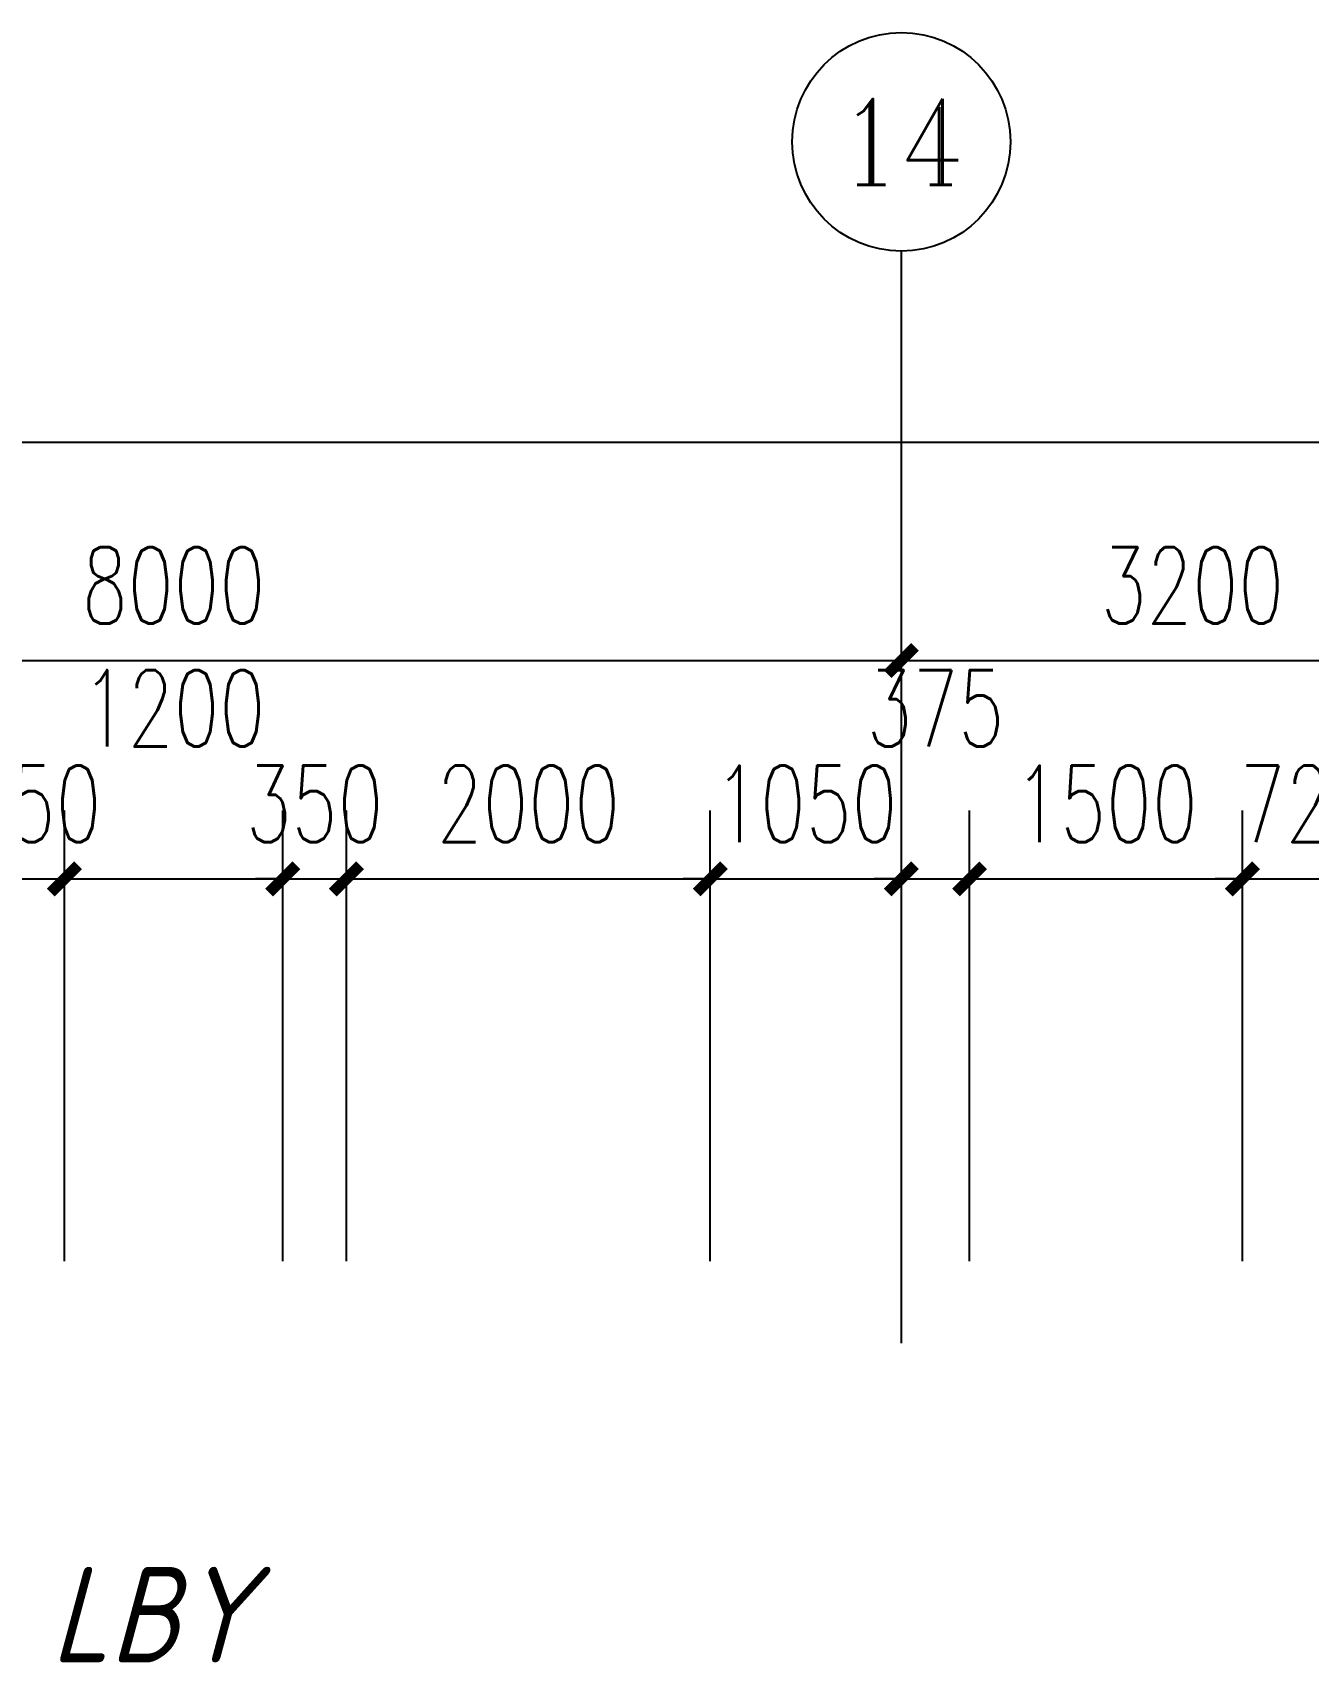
# Model space of a CAD drawing. Extents: x 0 to 2972856, y -1269770 to 0.
# Drawn here: x 2761881 to 2768893, y -1153101 to -1144146 of the extents above; entities that cross this region are included whole.
import ezdxf
from ezdxf.enums import TextEntityAlignment as Align

# ---------------------------------------------------------------- set-up
doc = ezdxf.new("R2010")
doc.units = 0
doc.header["$LTSCALE"] = 1000
doc.header["$PDSIZE"] = 50
doc.layers.add('1-建筑底图', color=8, linetype='Continuous')
doc.layers.add('AXIS_TEXT', color=7, linetype='Continuous')
doc.styles.add('_TCH_AXIS', font='COMPLEX', dxfattribs={"bigfont": 'GBCBIG'})
doc.styles.add('A_DIM_T3', font='SIMPLEX', dxfattribs={"width": 0.7, "bigfont": 'HZ'})
doc.styles.add('COMPLEX', font='COMPLEX')
doc.styles.get("Standard").update_dxf_attribs({"font": 'gbeitc.shx', "bigfont": 'gbcbig.shx'})
doc.dimstyles.new('_TCH_ARCH&&150', dxfattribs={"dimtxt": 420, "dimasz": 150, "dimexe": 375, "dimexo": 450, "dimgap": 202.5, "dimtad": 1, "dimdec": 0, "dimzin": 0, "dimdsep": 46, "dimtxsty": 'A_DIM_T3', "dimblk": 'ARCHTICK', "dimcen": 0.09, "dimclrt": 7, "dimazin": 2, "dimtfac": 1, "dimtdec": 0, "dimtix": 1, "dimtmove": 2, "dimatfit": 3, "dimfxl": 150, "dimtolj": 1, "dimtzin": 0, "dimarcsym": 0})

# ---------------------------------------------------------------- blocks, each defined once
blk = doc.blocks.new('_ArchTick')
at = {"color": 0, "linetype": 'ByBlock', "const_width": 0.4}
blk.add_lwpolyline([(-0.5, -0.5), (0.5, 0.5)], dxfattribs=at)
blk = doc.blocks.new('*D1143')
at = {"layer": '1-建筑底图', "color": 0, "lineweight": -2, "transparency": 16777216}
for p, q in [((2060076.6, -1145125.4), (2060076.6, -1140250.4)), ((2167276.6, -1145125.4), (2167276.6, -1140250.4)), ((2060076.6, -1140625.4), (2167276.6, -1140625.4))]:
    blk.add_line(p, q, dxfattribs=at)
at = {"layer": 'Defpoints', "color": 0, "transparency": 16777216}
for p in [(2167276.6, -1140625.4), (2060076.6, -1145575.4), (2167276.6, -1145575.4)]:
    blk.add_point(p, dxfattribs=at)
at = {"layer": '1-建筑底图', "color": 0, "lineweight": -2, "transparency": 16777216, "xscale": 150, "yscale": 150, "zscale": 150, "rotation": 180}
blk.add_blockref('_ArchTick', (2060076.6, -1140625.4), dxfattribs=at)
at = {"layer": '1-建筑底图', "color": 0, "lineweight": -2, "transparency": 16777216, "xscale": 150, "yscale": 150, "zscale": 150}
blk.add_blockref('_ArchTick', (2167276.6, -1140625.4), dxfattribs=at)
at = {"layer": '1-建筑底图', "color": 7, "transparency": 16777216, "insert": (2113676.6, -1140212.9), "char_height": 420, "attachment_point": 5, "style": 'A_DIM_T3'}
blk.add_mtext('\\A1;107200', dxfattribs=at)
blk = doc.blocks.new('*D1157')
at = {"layer": '1-建筑底图', "color": 0, "lineweight": -2, "transparency": 16777216}
for p, q in [((2143876.6, -1145125.4), (2143876.6, -1141450.4)), ((2151876.6, -1145125.4), (2151876.6, -1141450.4)), ((2143876.6, -1141825.4), (2151876.6, -1141825.4))]:
    blk.add_line(p, q, dxfattribs=at)
at = {"layer": 'Defpoints', "color": 0, "transparency": 16777216}
for p in [(2151876.6, -1141825.4), (2143876.6, -1145575.4), (2151876.6, -1145575.4)]:
    blk.add_point(p, dxfattribs=at)
at = {"layer": '1-建筑底图', "color": 0, "lineweight": -2, "transparency": 16777216, "xscale": 150, "yscale": 150, "zscale": 150, "rotation": 180}
blk.add_blockref('_ArchTick', (2143876.6, -1141825.4), dxfattribs=at)
at = {"layer": '1-建筑底图', "color": 0, "lineweight": -2, "transparency": 16777216, "xscale": 150, "yscale": 150, "zscale": 150}
blk.add_blockref('_ArchTick', (2151876.6, -1141825.4), dxfattribs=at)
at = {"layer": '1-建筑底图', "color": 7, "transparency": 16777216, "insert": (2147876.6, -1141412.9), "char_height": 420, "attachment_point": 5, "style": 'A_DIM_T3'}
blk.add_mtext('\\A1;8000', dxfattribs=at)
blk = doc.blocks.new('*D1158')
at = {"layer": '1-建筑底图', "color": 0, "lineweight": -2, "transparency": 16777216}
for p, q in [((2151876.6, -1145125.4), (2151876.6, -1141450.4)), ((2155076.6, -1145125.4), (2155076.6, -1141450.4)), ((2151876.6, -1141825.4), (2155076.6, -1141825.4))]:
    blk.add_line(p, q, dxfattribs=at)
at = {"layer": 'Defpoints', "color": 0, "transparency": 16777216}
for p in [(2155076.6, -1141825.4), (2151876.6, -1145575.4), (2155076.6, -1145575.4)]:
    blk.add_point(p, dxfattribs=at)
at = {"layer": '1-建筑底图', "color": 0, "lineweight": -2, "transparency": 16777216, "xscale": 150, "yscale": 150, "zscale": 150, "rotation": 180}
blk.add_blockref('_ArchTick', (2151876.6, -1141825.4), dxfattribs=at)
at = {"layer": '1-建筑底图', "color": 0, "lineweight": -2, "transparency": 16777216, "xscale": 150, "yscale": 150, "zscale": 150}
blk.add_blockref('_ArchTick', (2155076.6, -1141825.4), dxfattribs=at)
at = {"layer": '1-建筑底图', "color": 7, "transparency": 16777216, "insert": (2153476.6, -1141412.9), "char_height": 420, "attachment_point": 5, "style": 'A_DIM_T3'}
blk.add_mtext('\\A1;3200', dxfattribs=at)
blk = doc.blocks.new('*D1194')
at = {"layer": '1-建筑底图', "color": 0, "lineweight": -2, "transparency": 16777216}
for p, q in [((2153751.6, -1145125.4), (2153751.6, -1142650.4)), ((2154476.6, -1145125.4), (2154476.6, -1142650.4)), ((2153751.6, -1143025.4), (2153601.6, -1143025.4)), ((2153751.6, -1143025.4), (2154476.6, -1143025.4)), ((2154476.6, -1143025.4), (2154626.6, -1143025.4))]:
    blk.add_line(p, q, dxfattribs=at)
at = {"layer": 'Defpoints', "color": 0, "transparency": 16777216}
for p in [(2154476.6, -1143025.4), (2153751.6, -1145575.4), (2154476.6, -1145575.4)]:
    blk.add_point(p, dxfattribs=at)
at = {"layer": '1-建筑底图', "color": 0, "lineweight": -2, "transparency": 16777216, "xscale": 150, "yscale": 150, "zscale": 150}
blk.add_blockref('_ArchTick', (2153751.6, -1143025.4), dxfattribs=at)
at = {"layer": '1-建筑底图', "color": 0, "lineweight": -2, "transparency": 16777216, "xscale": 150, "yscale": 150, "zscale": 150, "rotation": 180}
blk.add_blockref('_ArchTick', (2154476.6, -1143025.4), dxfattribs=at)
at = {"layer": '1-建筑底图', "color": 7, "transparency": 16777216, "insert": (2154114.1, -1142612.9), "char_height": 420, "attachment_point": 5, "style": 'A_DIM_T3'}
blk.add_mtext('\\A1;725', dxfattribs=at)
blk = doc.blocks.new('*D1195')
at = {"layer": '1-建筑底图', "color": 0, "lineweight": -2, "transparency": 16777216}
for p, q in [((2152251.6, -1145125.4), (2152251.6, -1142650.4)), ((2153751.6, -1145125.4), (2153751.6, -1142650.4)), ((2152251.6, -1143025.4), (2153751.6, -1143025.4))]:
    blk.add_line(p, q, dxfattribs=at)
at = {"layer": 'Defpoints', "color": 0, "transparency": 16777216}
for p in [(2153751.6, -1143025.4), (2152251.6, -1145575.4), (2153751.6, -1145575.4)]:
    blk.add_point(p, dxfattribs=at)
at = {"layer": '1-建筑底图', "color": 0, "lineweight": -2, "transparency": 16777216, "xscale": 150, "yscale": 150, "zscale": 150, "rotation": 180}
blk.add_blockref('_ArchTick', (2152251.6, -1143025.4), dxfattribs=at)
at = {"layer": '1-建筑底图', "color": 0, "lineweight": -2, "transparency": 16777216, "xscale": 150, "yscale": 150, "zscale": 150}
blk.add_blockref('_ArchTick', (2153751.6, -1143025.4), dxfattribs=at)
at = {"layer": '1-建筑底图', "color": 7, "transparency": 16777216, "insert": (2153001.6, -1142612.9), "char_height": 420, "attachment_point": 5, "style": 'A_DIM_T3'}
blk.add_mtext('\\A1;1500', dxfattribs=at)
blk = doc.blocks.new('*D1196')
at = {"layer": '1-建筑底图', "color": 0, "lineweight": -2, "transparency": 16777216}
for p, q in [((2151876.6, -1145125.4), (2151876.6, -1142650.4)), ((2152251.6, -1145125.4), (2152251.6, -1142650.4)), ((2151876.6, -1143025.4), (2151726.6, -1143025.4)), ((2151876.6, -1143025.4), (2152251.6, -1143025.4)), ((2152251.6, -1143025.4), (2152401.6, -1143025.4))]:
    blk.add_line(p, q, dxfattribs=at)
at = {"layer": 'Defpoints', "color": 0, "transparency": 16777216}
for p in [(2152251.6, -1143025.4), (2151876.6, -1145575.4), (2152251.6, -1145575.4)]:
    blk.add_point(p, dxfattribs=at)
at = {"layer": '1-建筑底图', "color": 0, "lineweight": -2, "transparency": 16777216, "xscale": 150, "yscale": 150, "zscale": 150}
blk.add_blockref('_ArchTick', (2151876.6, -1143025.4), dxfattribs=at)
at = {"layer": '1-建筑底图', "color": 0, "lineweight": -2, "transparency": 16777216, "xscale": 150, "yscale": 150, "zscale": 150, "rotation": 180}
blk.add_blockref('_ArchTick', (2152251.6, -1143025.4), dxfattribs=at)
at = {"layer": '1-建筑底图', "color": 7, "transparency": 16777216, "insert": (2152064.1, -1142087.9), "char_height": 420, "attachment_point": 5, "style": 'A_DIM_T3'}
blk.add_mtext('\\A1;375', dxfattribs=at)
blk = doc.blocks.new('*D1197')
at = {"layer": '1-建筑底图', "color": 0, "lineweight": -2, "transparency": 16777216}
for p, q in [((2150826.6, -1145125.4), (2150826.6, -1142650.4)), ((2151876.6, -1145125.4), (2151876.6, -1142650.4)), ((2150826.6, -1143025.4), (2150676.6, -1143025.4)), ((2150826.6, -1143025.4), (2151876.6, -1143025.4)), ((2151876.6, -1143025.4), (2152026.6, -1143025.4))]:
    blk.add_line(p, q, dxfattribs=at)
at = {"layer": 'Defpoints', "color": 0, "transparency": 16777216}
for p in [(2151876.6, -1143025.4), (2150826.6, -1145575.4), (2151876.6, -1145575.4)]:
    blk.add_point(p, dxfattribs=at)
at = {"layer": '1-建筑底图', "color": 0, "lineweight": -2, "transparency": 16777216, "xscale": 150, "yscale": 150, "zscale": 150}
blk.add_blockref('_ArchTick', (2150826.6, -1143025.4), dxfattribs=at)
at = {"layer": '1-建筑底图', "color": 0, "lineweight": -2, "transparency": 16777216, "xscale": 150, "yscale": 150, "zscale": 150, "rotation": 180}
blk.add_blockref('_ArchTick', (2151876.6, -1143025.4), dxfattribs=at)
at = {"layer": '1-建筑底图', "color": 7, "transparency": 16777216, "insert": (2151351.6, -1142612.9), "char_height": 420, "attachment_point": 5, "style": 'A_DIM_T3'}
blk.add_mtext('\\A1;1050', dxfattribs=at)
blk = doc.blocks.new('*D1198')
at = {"layer": '1-建筑底图', "color": 0, "lineweight": -2, "transparency": 16777216}
for p, q in [((2148826.6, -1145125.4), (2148826.6, -1142650.4)), ((2150826.6, -1145125.4), (2150826.6, -1142650.4)), ((2148826.6, -1143025.4), (2150826.6, -1143025.4))]:
    blk.add_line(p, q, dxfattribs=at)
at = {"layer": 'Defpoints', "color": 0, "transparency": 16777216}
for p in [(2150826.6, -1143025.4), (2148826.6, -1145575.4), (2150826.6, -1145575.4)]:
    blk.add_point(p, dxfattribs=at)
at = {"layer": '1-建筑底图', "color": 0, "lineweight": -2, "transparency": 16777216, "xscale": 150, "yscale": 150, "zscale": 150, "rotation": 180}
blk.add_blockref('_ArchTick', (2148826.6, -1143025.4), dxfattribs=at)
at = {"layer": '1-建筑底图', "color": 0, "lineweight": -2, "transparency": 16777216, "xscale": 150, "yscale": 150, "zscale": 150}
blk.add_blockref('_ArchTick', (2150826.6, -1143025.4), dxfattribs=at)
at = {"layer": '1-建筑底图', "color": 7, "transparency": 16777216, "insert": (2149826.6, -1142612.9), "char_height": 420, "attachment_point": 5, "style": 'A_DIM_T3'}
blk.add_mtext('\\A1;2000', dxfattribs=at)
blk = doc.blocks.new('*D1199')
at = {"layer": '1-建筑底图', "color": 0, "lineweight": -2, "transparency": 16777216}
for p, q in [((2148476.6, -1145125.4), (2148476.6, -1142650.4)), ((2148826.6, -1145125.4), (2148826.6, -1142650.4)), ((2148476.6, -1143025.4), (2148326.6, -1143025.4)), ((2148476.6, -1143025.4), (2148826.6, -1143025.4)), ((2148826.6, -1143025.4), (2148976.6, -1143025.4))]:
    blk.add_line(p, q, dxfattribs=at)
at = {"layer": 'Defpoints', "color": 0, "transparency": 16777216}
for p in [(2148826.6, -1143025.4), (2148476.6, -1145575.4), (2148826.6, -1145575.4)]:
    blk.add_point(p, dxfattribs=at)
at = {"layer": '1-建筑底图', "color": 0, "lineweight": -2, "transparency": 16777216, "xscale": 150, "yscale": 150, "zscale": 150}
blk.add_blockref('_ArchTick', (2148476.6, -1143025.4), dxfattribs=at)
at = {"layer": '1-建筑底图', "color": 0, "lineweight": -2, "transparency": 16777216, "xscale": 150, "yscale": 150, "zscale": 150, "rotation": 180}
blk.add_blockref('_ArchTick', (2148826.6, -1143025.4), dxfattribs=at)
at = {"layer": '1-建筑底图', "color": 7, "transparency": 16777216, "insert": (2148651.6, -1142612.9), "char_height": 420, "attachment_point": 5, "style": 'A_DIM_T3'}
blk.add_mtext('\\A1;350', dxfattribs=at)
blk = doc.blocks.new('*D1200')
at = {"layer": '1-建筑底图', "color": 0, "lineweight": -2, "transparency": 16777216}
for p, q in [((2147276.6, -1145125.4), (2147276.6, -1142650.4)), ((2148476.6, -1145125.4), (2148476.6, -1142650.4)), ((2147276.6, -1143025.4), (2148476.6, -1143025.4))]:
    blk.add_line(p, q, dxfattribs=at)
at = {"layer": 'Defpoints', "color": 0, "transparency": 16777216}
for p in [(2148476.6, -1143025.4), (2147276.6, -1145575.4), (2148476.6, -1145575.4)]:
    blk.add_point(p, dxfattribs=at)
at = {"layer": '1-建筑底图', "color": 0, "lineweight": -2, "transparency": 16777216, "xscale": 150, "yscale": 150, "zscale": 150, "rotation": 180}
blk.add_blockref('_ArchTick', (2147276.6, -1143025.4), dxfattribs=at)
at = {"layer": '1-建筑底图', "color": 0, "lineweight": -2, "transparency": 16777216, "xscale": 150, "yscale": 150, "zscale": 150}
blk.add_blockref('_ArchTick', (2148476.6, -1143025.4), dxfattribs=at)
at = {"layer": '1-建筑底图', "color": 7, "transparency": 16777216, "insert": (2147876.6, -1142087.9), "char_height": 420, "attachment_point": 5, "style": 'A_DIM_T3'}
blk.add_mtext('\\A1;1200', dxfattribs=at)
blk = doc.blocks.new('*D1201')
at = {"layer": '1-建筑底图', "color": 0, "lineweight": -2, "transparency": 16777216}
for p, q in [((2146926.6, -1145125.4), (2146926.6, -1142650.4)), ((2147276.6, -1145125.4), (2147276.6, -1142650.4)), ((2146926.6, -1143025.4), (2146776.6, -1143025.4)), ((2146926.6, -1143025.4), (2147276.6, -1143025.4)), ((2147276.6, -1143025.4), (2147426.6, -1143025.4))]:
    blk.add_line(p, q, dxfattribs=at)
at = {"layer": 'Defpoints', "color": 0, "transparency": 16777216}
for p in [(2147276.6, -1143025.4), (2146926.6, -1145575.4), (2147276.6, -1145575.4)]:
    blk.add_point(p, dxfattribs=at)
at = {"layer": '1-建筑底图', "color": 0, "lineweight": -2, "transparency": 16777216, "xscale": 150, "yscale": 150, "zscale": 150}
blk.add_blockref('_ArchTick', (2146926.6, -1143025.4), dxfattribs=at)
at = {"layer": '1-建筑底图', "color": 0, "lineweight": -2, "transparency": 16777216, "xscale": 150, "yscale": 150, "zscale": 150, "rotation": 180}
blk.add_blockref('_ArchTick', (2147276.6, -1143025.4), dxfattribs=at)
at = {"layer": '1-建筑底图', "color": 7, "transparency": 16777216, "insert": (2147101.6, -1142612.9), "char_height": 420, "attachment_point": 5, "style": 'A_DIM_T3'}
blk.add_mtext('\\A1;350', dxfattribs=at)
blk = doc.blocks.new('*D1450')
at = {"layer": '1-建筑底图', "color": 0, "lineweight": -2, "transparency": 16777216}
for p, q in [((2060076.6, -1145125.4), (2060076.6, -1140250.4)), ((2167276.6, -1145125.4), (2167276.6, -1140250.4)), ((2060076.6, -1140625.4), (2167276.6, -1140625.4))]:
    blk.add_line(p, q, dxfattribs=at)
at = {"layer": 'Defpoints', "color": 0, "transparency": 16777216}
for p in [(2167276.6, -1140625.4), (2060076.6, -1145575.4), (2167276.6, -1145575.4)]:
    blk.add_point(p, dxfattribs=at)
at = {"layer": '1-建筑底图', "color": 0, "lineweight": -2, "transparency": 16777216, "xscale": 150, "yscale": 150, "zscale": 150, "rotation": 180}
blk.add_blockref('_ArchTick', (2060076.6, -1140625.4), dxfattribs=at)
at = {"layer": '1-建筑底图', "color": 0, "lineweight": -2, "transparency": 16777216, "xscale": 150, "yscale": 150, "zscale": 150}
blk.add_blockref('_ArchTick', (2167276.6, -1140625.4), dxfattribs=at)
at = {"layer": '1-建筑底图', "color": 7, "transparency": 16777216, "insert": (2113676.6, -1140212.9), "char_height": 420, "attachment_point": 5, "style": 'A_DIM_T3'}
blk.add_mtext('\\A1;107200', dxfattribs=at)
blk = doc.blocks.new('*D1464')
at = {"layer": '1-建筑底图', "color": 0, "lineweight": -2, "transparency": 16777216}
for p, q in [((2143876.6, -1145125.4), (2143876.6, -1141450.4)), ((2151876.6, -1145125.4), (2151876.6, -1141450.4)), ((2143876.6, -1141825.4), (2151876.6, -1141825.4))]:
    blk.add_line(p, q, dxfattribs=at)
at = {"layer": 'Defpoints', "color": 0, "transparency": 16777216}
for p in [(2151876.6, -1141825.4), (2143876.6, -1145575.4), (2151876.6, -1145575.4)]:
    blk.add_point(p, dxfattribs=at)
at = {"layer": '1-建筑底图', "color": 0, "lineweight": -2, "transparency": 16777216, "xscale": 150, "yscale": 150, "zscale": 150, "rotation": 180}
blk.add_blockref('_ArchTick', (2143876.6, -1141825.4), dxfattribs=at)
at = {"layer": '1-建筑底图', "color": 0, "lineweight": -2, "transparency": 16777216, "xscale": 150, "yscale": 150, "zscale": 150}
blk.add_blockref('_ArchTick', (2151876.6, -1141825.4), dxfattribs=at)
at = {"layer": '1-建筑底图', "color": 7, "transparency": 16777216, "insert": (2147876.6, -1141412.9), "char_height": 420, "attachment_point": 5, "style": 'A_DIM_T3'}
blk.add_mtext('\\A1;8000', dxfattribs=at)
blk = doc.blocks.new('*D1465')
at = {"layer": '1-建筑底图', "color": 0, "lineweight": -2, "transparency": 16777216}
for p, q in [((2151876.6, -1145125.4), (2151876.6, -1141450.4)), ((2155076.6, -1145125.4), (2155076.6, -1141450.4)), ((2151876.6, -1141825.4), (2155076.6, -1141825.4))]:
    blk.add_line(p, q, dxfattribs=at)
at = {"layer": 'Defpoints', "color": 0, "transparency": 16777216}
for p in [(2155076.6, -1141825.4), (2151876.6, -1145575.4), (2155076.6, -1145575.4)]:
    blk.add_point(p, dxfattribs=at)
at = {"layer": '1-建筑底图', "color": 0, "lineweight": -2, "transparency": 16777216, "xscale": 150, "yscale": 150, "zscale": 150, "rotation": 180}
blk.add_blockref('_ArchTick', (2151876.6, -1141825.4), dxfattribs=at)
at = {"layer": '1-建筑底图', "color": 0, "lineweight": -2, "transparency": 16777216, "xscale": 150, "yscale": 150, "zscale": 150}
blk.add_blockref('_ArchTick', (2155076.6, -1141825.4), dxfattribs=at)
at = {"layer": '1-建筑底图', "color": 7, "transparency": 16777216, "insert": (2153476.6, -1141412.9), "char_height": 420, "attachment_point": 5, "style": 'A_DIM_T3'}
blk.add_mtext('\\A1;3200', dxfattribs=at)
blk = doc.blocks.new('*D1501')
at = {"layer": '1-建筑底图', "color": 0, "lineweight": -2, "transparency": 16777216}
for p, q in [((2153751.6, -1145125.4), (2153751.6, -1142650.4)), ((2154476.6, -1145125.4), (2154476.6, -1142650.4)), ((2153751.6, -1143025.4), (2153601.6, -1143025.4)), ((2153751.6, -1143025.4), (2154476.6, -1143025.4)), ((2154476.6, -1143025.4), (2154626.6, -1143025.4))]:
    blk.add_line(p, q, dxfattribs=at)
at = {"layer": 'Defpoints', "color": 0, "transparency": 16777216}
for p in [(2154476.6, -1143025.4), (2153751.6, -1145575.4), (2154476.6, -1145575.4)]:
    blk.add_point(p, dxfattribs=at)
at = {"layer": '1-建筑底图', "color": 0, "lineweight": -2, "transparency": 16777216, "xscale": 150, "yscale": 150, "zscale": 150}
blk.add_blockref('_ArchTick', (2153751.6, -1143025.4), dxfattribs=at)
at = {"layer": '1-建筑底图', "color": 0, "lineweight": -2, "transparency": 16777216, "xscale": 150, "yscale": 150, "zscale": 150, "rotation": 180}
blk.add_blockref('_ArchTick', (2154476.6, -1143025.4), dxfattribs=at)
at = {"layer": '1-建筑底图', "color": 7, "transparency": 16777216, "insert": (2154114.1, -1142612.9), "char_height": 420, "attachment_point": 5, "style": 'A_DIM_T3'}
blk.add_mtext('\\A1;725', dxfattribs=at)
blk = doc.blocks.new('*D1502')
at = {"layer": '1-建筑底图', "color": 0, "lineweight": -2, "transparency": 16777216}
for p, q in [((2152251.6, -1145125.4), (2152251.6, -1142650.4)), ((2153751.6, -1145125.4), (2153751.6, -1142650.4)), ((2152251.6, -1143025.4), (2153751.6, -1143025.4))]:
    blk.add_line(p, q, dxfattribs=at)
at = {"layer": 'Defpoints', "color": 0, "transparency": 16777216}
for p in [(2153751.6, -1143025.4), (2152251.6, -1145575.4), (2153751.6, -1145575.4)]:
    blk.add_point(p, dxfattribs=at)
at = {"layer": '1-建筑底图', "color": 0, "lineweight": -2, "transparency": 16777216, "xscale": 150, "yscale": 150, "zscale": 150, "rotation": 180}
blk.add_blockref('_ArchTick', (2152251.6, -1143025.4), dxfattribs=at)
at = {"layer": '1-建筑底图', "color": 0, "lineweight": -2, "transparency": 16777216, "xscale": 150, "yscale": 150, "zscale": 150}
blk.add_blockref('_ArchTick', (2153751.6, -1143025.4), dxfattribs=at)
at = {"layer": '1-建筑底图', "color": 7, "transparency": 16777216, "insert": (2153001.6, -1142612.9), "char_height": 420, "attachment_point": 5, "style": 'A_DIM_T3'}
blk.add_mtext('\\A1;1500', dxfattribs=at)
blk = doc.blocks.new('*D1503')
at = {"layer": '1-建筑底图', "color": 0, "lineweight": -2, "transparency": 16777216}
for p, q in [((2151876.6, -1145125.4), (2151876.6, -1142650.4)), ((2152251.6, -1145125.4), (2152251.6, -1142650.4)), ((2151876.6, -1143025.4), (2151726.6, -1143025.4)), ((2151876.6, -1143025.4), (2152251.6, -1143025.4)), ((2152251.6, -1143025.4), (2152401.6, -1143025.4))]:
    blk.add_line(p, q, dxfattribs=at)
at = {"layer": 'Defpoints', "color": 0, "transparency": 16777216}
for p in [(2152251.6, -1143025.4), (2151876.6, -1145575.4), (2152251.6, -1145575.4)]:
    blk.add_point(p, dxfattribs=at)
at = {"layer": '1-建筑底图', "color": 0, "lineweight": -2, "transparency": 16777216, "xscale": 150, "yscale": 150, "zscale": 150}
blk.add_blockref('_ArchTick', (2151876.6, -1143025.4), dxfattribs=at)
at = {"layer": '1-建筑底图', "color": 0, "lineweight": -2, "transparency": 16777216, "xscale": 150, "yscale": 150, "zscale": 150, "rotation": 180}
blk.add_blockref('_ArchTick', (2152251.6, -1143025.4), dxfattribs=at)
at = {"layer": '1-建筑底图', "color": 7, "transparency": 16777216, "insert": (2152064.1, -1142087.9), "char_height": 420, "attachment_point": 5, "style": 'A_DIM_T3'}
blk.add_mtext('\\A1;375', dxfattribs=at)
blk = doc.blocks.new('*D1504')
at = {"layer": '1-建筑底图', "color": 0, "lineweight": -2, "transparency": 16777216}
for p, q in [((2150826.6, -1145125.4), (2150826.6, -1142650.4)), ((2151876.6, -1145125.4), (2151876.6, -1142650.4)), ((2150826.6, -1143025.4), (2150676.6, -1143025.4)), ((2150826.6, -1143025.4), (2151876.6, -1143025.4)), ((2151876.6, -1143025.4), (2152026.6, -1143025.4))]:
    blk.add_line(p, q, dxfattribs=at)
at = {"layer": 'Defpoints', "color": 0, "transparency": 16777216}
for p in [(2151876.6, -1143025.4), (2150826.6, -1145575.4), (2151876.6, -1145575.4)]:
    blk.add_point(p, dxfattribs=at)
at = {"layer": '1-建筑底图', "color": 0, "lineweight": -2, "transparency": 16777216, "xscale": 150, "yscale": 150, "zscale": 150}
blk.add_blockref('_ArchTick', (2150826.6, -1143025.4), dxfattribs=at)
at = {"layer": '1-建筑底图', "color": 0, "lineweight": -2, "transparency": 16777216, "xscale": 150, "yscale": 150, "zscale": 150, "rotation": 180}
blk.add_blockref('_ArchTick', (2151876.6, -1143025.4), dxfattribs=at)
at = {"layer": '1-建筑底图', "color": 7, "transparency": 16777216, "insert": (2151351.6, -1142612.9), "char_height": 420, "attachment_point": 5, "style": 'A_DIM_T3'}
blk.add_mtext('\\A1;1050', dxfattribs=at)
blk = doc.blocks.new('*D1505')
at = {"layer": '1-建筑底图', "color": 0, "lineweight": -2, "transparency": 16777216}
for p, q in [((2148826.6, -1145125.4), (2148826.6, -1142650.4)), ((2150826.6, -1145125.4), (2150826.6, -1142650.4)), ((2148826.6, -1143025.4), (2150826.6, -1143025.4))]:
    blk.add_line(p, q, dxfattribs=at)
at = {"layer": 'Defpoints', "color": 0, "transparency": 16777216}
for p in [(2150826.6, -1143025.4), (2148826.6, -1145575.4), (2150826.6, -1145575.4)]:
    blk.add_point(p, dxfattribs=at)
at = {"layer": '1-建筑底图', "color": 0, "lineweight": -2, "transparency": 16777216, "xscale": 150, "yscale": 150, "zscale": 150, "rotation": 180}
blk.add_blockref('_ArchTick', (2148826.6, -1143025.4), dxfattribs=at)
at = {"layer": '1-建筑底图', "color": 0, "lineweight": -2, "transparency": 16777216, "xscale": 150, "yscale": 150, "zscale": 150}
blk.add_blockref('_ArchTick', (2150826.6, -1143025.4), dxfattribs=at)
at = {"layer": '1-建筑底图', "color": 7, "transparency": 16777216, "insert": (2149826.6, -1142612.9), "char_height": 420, "attachment_point": 5, "style": 'A_DIM_T3'}
blk.add_mtext('\\A1;2000', dxfattribs=at)
blk = doc.blocks.new('*D1506')
at = {"layer": '1-建筑底图', "color": 0, "lineweight": -2, "transparency": 16777216}
for p, q in [((2148476.6, -1145125.4), (2148476.6, -1142650.4)), ((2148826.6, -1145125.4), (2148826.6, -1142650.4)), ((2148476.6, -1143025.4), (2148326.6, -1143025.4)), ((2148476.6, -1143025.4), (2148826.6, -1143025.4)), ((2148826.6, -1143025.4), (2148976.6, -1143025.4))]:
    blk.add_line(p, q, dxfattribs=at)
at = {"layer": 'Defpoints', "color": 0, "transparency": 16777216}
for p in [(2148826.6, -1143025.4), (2148476.6, -1145575.4), (2148826.6, -1145575.4)]:
    blk.add_point(p, dxfattribs=at)
at = {"layer": '1-建筑底图', "color": 0, "lineweight": -2, "transparency": 16777216, "xscale": 150, "yscale": 150, "zscale": 150}
blk.add_blockref('_ArchTick', (2148476.6, -1143025.4), dxfattribs=at)
at = {"layer": '1-建筑底图', "color": 0, "lineweight": -2, "transparency": 16777216, "xscale": 150, "yscale": 150, "zscale": 150, "rotation": 180}
blk.add_blockref('_ArchTick', (2148826.6, -1143025.4), dxfattribs=at)
at = {"layer": '1-建筑底图', "color": 7, "transparency": 16777216, "insert": (2148651.6, -1142612.9), "char_height": 420, "attachment_point": 5, "style": 'A_DIM_T3'}
blk.add_mtext('\\A1;350', dxfattribs=at)
blk = doc.blocks.new('*D1507')
at = {"layer": '1-建筑底图', "color": 0, "lineweight": -2, "transparency": 16777216}
for p, q in [((2147276.6, -1145125.4), (2147276.6, -1142650.4)), ((2148476.6, -1145125.4), (2148476.6, -1142650.4)), ((2147276.6, -1143025.4), (2148476.6, -1143025.4))]:
    blk.add_line(p, q, dxfattribs=at)
at = {"layer": 'Defpoints', "color": 0, "transparency": 16777216}
for p in [(2148476.6, -1143025.4), (2147276.6, -1145575.4), (2148476.6, -1145575.4)]:
    blk.add_point(p, dxfattribs=at)
at = {"layer": '1-建筑底图', "color": 0, "lineweight": -2, "transparency": 16777216, "xscale": 150, "yscale": 150, "zscale": 150, "rotation": 180}
blk.add_blockref('_ArchTick', (2147276.6, -1143025.4), dxfattribs=at)
at = {"layer": '1-建筑底图', "color": 0, "lineweight": -2, "transparency": 16777216, "xscale": 150, "yscale": 150, "zscale": 150}
blk.add_blockref('_ArchTick', (2148476.6, -1143025.4), dxfattribs=at)
at = {"layer": '1-建筑底图', "color": 7, "transparency": 16777216, "insert": (2147876.6, -1142087.9), "char_height": 420, "attachment_point": 5, "style": 'A_DIM_T3'}
blk.add_mtext('\\A1;1200', dxfattribs=at)
blk = doc.blocks.new('*D1508')
at = {"layer": '1-建筑底图', "color": 0, "lineweight": -2, "transparency": 16777216}
for p, q in [((2146926.6, -1145125.4), (2146926.6, -1142650.4)), ((2147276.6, -1145125.4), (2147276.6, -1142650.4)), ((2146926.6, -1143025.4), (2146776.6, -1143025.4)), ((2146926.6, -1143025.4), (2147276.6, -1143025.4)), ((2147276.6, -1143025.4), (2147426.6, -1143025.4))]:
    blk.add_line(p, q, dxfattribs=at)
at = {"layer": 'Defpoints', "color": 0, "transparency": 16777216}
for p in [(2147276.6, -1143025.4), (2146926.6, -1145575.4), (2147276.6, -1145575.4)]:
    blk.add_point(p, dxfattribs=at)
at = {"layer": '1-建筑底图', "color": 0, "lineweight": -2, "transparency": 16777216, "xscale": 150, "yscale": 150, "zscale": 150}
blk.add_blockref('_ArchTick', (2146926.6, -1143025.4), dxfattribs=at)
at = {"layer": '1-建筑底图', "color": 0, "lineweight": -2, "transparency": 16777216, "xscale": 150, "yscale": 150, "zscale": 150, "rotation": 180}
blk.add_blockref('_ArchTick', (2147276.6, -1143025.4), dxfattribs=at)
at = {"layer": '1-建筑底图', "color": 7, "transparency": 16777216, "insert": (2147101.6, -1142612.9), "char_height": 420, "attachment_point": 5, "style": 'A_DIM_T3'}
blk.add_mtext('\\A1;350', dxfattribs=at)
blk = doc.blocks.new('_AXISO')
blk.add_circle((0, 0), 0.5)
at = {"layer": 'AXIS_TEXT', "style": 'COMPLEX', "width": 1.041667}
blk.add_attdef('A', text='', height=0.56, dxfattribs=at).set_placement((-0.25, -0.28), (0.25, -0.28), align=Align.FIT)
blk = doc.blocks.new('*D1757')
at = {"layer": '1-建筑底图', "color": 0, "lineweight": -2, "transparency": 16777216}
for p, q in [((2060076.6, -1145125.4), (2060076.6, -1140250.4)), ((2167276.6, -1145125.4), (2167276.6, -1140250.4)), ((2060076.6, -1140625.4), (2167276.6, -1140625.4))]:
    blk.add_line(p, q, dxfattribs=at)
at = {"layer": 'Defpoints', "color": 0, "transparency": 16777216}
for p in [(2167276.6, -1140625.4), (2060076.6, -1145575.4), (2167276.6, -1145575.4)]:
    blk.add_point(p, dxfattribs=at)
at = {"layer": '1-建筑底图', "color": 0, "lineweight": -2, "transparency": 16777216, "xscale": 150, "yscale": 150, "zscale": 150, "rotation": 180}
blk.add_blockref('_ArchTick', (2060076.6, -1140625.4), dxfattribs=at)
at = {"layer": '1-建筑底图', "color": 0, "lineweight": -2, "transparency": 16777216, "xscale": 150, "yscale": 150, "zscale": 150}
blk.add_blockref('_ArchTick', (2167276.6, -1140625.4), dxfattribs=at)
at = {"layer": '1-建筑底图', "color": 7, "transparency": 16777216, "insert": (2113676.6, -1140212.9), "char_height": 420, "attachment_point": 5, "style": 'A_DIM_T3'}
blk.add_mtext('\\A1;107200', dxfattribs=at)
blk = doc.blocks.new('*D1771')
at = {"layer": '1-建筑底图', "color": 0, "lineweight": -2, "transparency": 16777216}
for p, q in [((2143876.6, -1145125.4), (2143876.6, -1141450.4)), ((2151876.6, -1145125.4), (2151876.6, -1141450.4)), ((2143876.6, -1141825.4), (2151876.6, -1141825.4))]:
    blk.add_line(p, q, dxfattribs=at)
at = {"layer": 'Defpoints', "color": 0, "transparency": 16777216}
for p in [(2151876.6, -1141825.4), (2143876.6, -1145575.4), (2151876.6, -1145575.4)]:
    blk.add_point(p, dxfattribs=at)
at = {"layer": '1-建筑底图', "color": 0, "lineweight": -2, "transparency": 16777216, "xscale": 150, "yscale": 150, "zscale": 150, "rotation": 180}
blk.add_blockref('_ArchTick', (2143876.6, -1141825.4), dxfattribs=at)
at = {"layer": '1-建筑底图', "color": 0, "lineweight": -2, "transparency": 16777216, "xscale": 150, "yscale": 150, "zscale": 150}
blk.add_blockref('_ArchTick', (2151876.6, -1141825.4), dxfattribs=at)
at = {"layer": '1-建筑底图', "color": 7, "transparency": 16777216, "insert": (2147876.6, -1141412.9), "char_height": 420, "attachment_point": 5, "style": 'A_DIM_T3'}
blk.add_mtext('\\A1;8000', dxfattribs=at)
blk = doc.blocks.new('*D1772')
at = {"layer": '1-建筑底图', "color": 0, "lineweight": -2, "transparency": 16777216}
for p, q in [((2151876.6, -1145125.4), (2151876.6, -1141450.4)), ((2155076.6, -1145125.4), (2155076.6, -1141450.4)), ((2151876.6, -1141825.4), (2155076.6, -1141825.4))]:
    blk.add_line(p, q, dxfattribs=at)
at = {"layer": 'Defpoints', "color": 0, "transparency": 16777216}
for p in [(2155076.6, -1141825.4), (2151876.6, -1145575.4), (2155076.6, -1145575.4)]:
    blk.add_point(p, dxfattribs=at)
at = {"layer": '1-建筑底图', "color": 0, "lineweight": -2, "transparency": 16777216, "xscale": 150, "yscale": 150, "zscale": 150, "rotation": 180}
blk.add_blockref('_ArchTick', (2151876.6, -1141825.4), dxfattribs=at)
at = {"layer": '1-建筑底图', "color": 0, "lineweight": -2, "transparency": 16777216, "xscale": 150, "yscale": 150, "zscale": 150}
blk.add_blockref('_ArchTick', (2155076.6, -1141825.4), dxfattribs=at)
at = {"layer": '1-建筑底图', "color": 7, "transparency": 16777216, "insert": (2153476.6, -1141412.9), "char_height": 420, "attachment_point": 5, "style": 'A_DIM_T3'}
blk.add_mtext('\\A1;3200', dxfattribs=at)
blk = doc.blocks.new('*D1808')
at = {"layer": '1-建筑底图', "color": 0, "lineweight": -2, "transparency": 16777216}
for p, q in [((2153751.6, -1145125.4), (2153751.6, -1142650.4)), ((2154476.6, -1145125.4), (2154476.6, -1142650.4)), ((2153751.6, -1143025.4), (2153601.6, -1143025.4)), ((2153751.6, -1143025.4), (2154476.6, -1143025.4)), ((2154476.6, -1143025.4), (2154626.6, -1143025.4))]:
    blk.add_line(p, q, dxfattribs=at)
at = {"layer": 'Defpoints', "color": 0, "transparency": 16777216}
for p in [(2154476.6, -1143025.4), (2153751.6, -1145575.4), (2154476.6, -1145575.4)]:
    blk.add_point(p, dxfattribs=at)
at = {"layer": '1-建筑底图', "color": 0, "lineweight": -2, "transparency": 16777216, "xscale": 150, "yscale": 150, "zscale": 150}
blk.add_blockref('_ArchTick', (2153751.6, -1143025.4), dxfattribs=at)
at = {"layer": '1-建筑底图', "color": 0, "lineweight": -2, "transparency": 16777216, "xscale": 150, "yscale": 150, "zscale": 150, "rotation": 180}
blk.add_blockref('_ArchTick', (2154476.6, -1143025.4), dxfattribs=at)
at = {"layer": '1-建筑底图', "color": 7, "transparency": 16777216, "insert": (2154114.1, -1142612.9), "char_height": 420, "attachment_point": 5, "style": 'A_DIM_T3'}
blk.add_mtext('\\A1;725', dxfattribs=at)
blk = doc.blocks.new('*D1809')
at = {"layer": '1-建筑底图', "color": 0, "lineweight": -2, "transparency": 16777216}
for p, q in [((2152251.6, -1145125.4), (2152251.6, -1142650.4)), ((2153751.6, -1145125.4), (2153751.6, -1142650.4)), ((2152251.6, -1143025.4), (2153751.6, -1143025.4))]:
    blk.add_line(p, q, dxfattribs=at)
at = {"layer": 'Defpoints', "color": 0, "transparency": 16777216}
for p in [(2153751.6, -1143025.4), (2152251.6, -1145575.4), (2153751.6, -1145575.4)]:
    blk.add_point(p, dxfattribs=at)
at = {"layer": '1-建筑底图', "color": 0, "lineweight": -2, "transparency": 16777216, "xscale": 150, "yscale": 150, "zscale": 150, "rotation": 180}
blk.add_blockref('_ArchTick', (2152251.6, -1143025.4), dxfattribs=at)
at = {"layer": '1-建筑底图', "color": 0, "lineweight": -2, "transparency": 16777216, "xscale": 150, "yscale": 150, "zscale": 150}
blk.add_blockref('_ArchTick', (2153751.6, -1143025.4), dxfattribs=at)
at = {"layer": '1-建筑底图', "color": 7, "transparency": 16777216, "insert": (2153001.6, -1142612.9), "char_height": 420, "attachment_point": 5, "style": 'A_DIM_T3'}
blk.add_mtext('\\A1;1500', dxfattribs=at)
blk = doc.blocks.new('*D1810')
at = {"layer": '1-建筑底图', "color": 0, "lineweight": -2, "transparency": 16777216}
for p, q in [((2151876.6, -1145125.4), (2151876.6, -1142650.4)), ((2152251.6, -1145125.4), (2152251.6, -1142650.4)), ((2151876.6, -1143025.4), (2151726.6, -1143025.4)), ((2151876.6, -1143025.4), (2152251.6, -1143025.4)), ((2152251.6, -1143025.4), (2152401.6, -1143025.4))]:
    blk.add_line(p, q, dxfattribs=at)
at = {"layer": 'Defpoints', "color": 0, "transparency": 16777216}
for p in [(2152251.6, -1143025.4), (2151876.6, -1145575.4), (2152251.6, -1145575.4)]:
    blk.add_point(p, dxfattribs=at)
at = {"layer": '1-建筑底图', "color": 0, "lineweight": -2, "transparency": 16777216, "xscale": 150, "yscale": 150, "zscale": 150}
blk.add_blockref('_ArchTick', (2151876.6, -1143025.4), dxfattribs=at)
at = {"layer": '1-建筑底图', "color": 0, "lineweight": -2, "transparency": 16777216, "xscale": 150, "yscale": 150, "zscale": 150, "rotation": 180}
blk.add_blockref('_ArchTick', (2152251.6, -1143025.4), dxfattribs=at)
at = {"layer": '1-建筑底图', "color": 7, "transparency": 16777216, "insert": (2152064.1, -1142087.9), "char_height": 420, "attachment_point": 5, "style": 'A_DIM_T3'}
blk.add_mtext('\\A1;375', dxfattribs=at)
blk = doc.blocks.new('*D1811')
at = {"layer": '1-建筑底图', "color": 0, "lineweight": -2, "transparency": 16777216}
for p, q in [((2150826.6, -1145125.4), (2150826.6, -1142650.4)), ((2151876.6, -1145125.4), (2151876.6, -1142650.4)), ((2150826.6, -1143025.4), (2150676.6, -1143025.4)), ((2150826.6, -1143025.4), (2151876.6, -1143025.4)), ((2151876.6, -1143025.4), (2152026.6, -1143025.4))]:
    blk.add_line(p, q, dxfattribs=at)
at = {"layer": 'Defpoints', "color": 0, "transparency": 16777216}
for p in [(2151876.6, -1143025.4), (2150826.6, -1145575.4), (2151876.6, -1145575.4)]:
    blk.add_point(p, dxfattribs=at)
at = {"layer": '1-建筑底图', "color": 0, "lineweight": -2, "transparency": 16777216, "xscale": 150, "yscale": 150, "zscale": 150}
blk.add_blockref('_ArchTick', (2150826.6, -1143025.4), dxfattribs=at)
at = {"layer": '1-建筑底图', "color": 0, "lineweight": -2, "transparency": 16777216, "xscale": 150, "yscale": 150, "zscale": 150, "rotation": 180}
blk.add_blockref('_ArchTick', (2151876.6, -1143025.4), dxfattribs=at)
at = {"layer": '1-建筑底图', "color": 7, "transparency": 16777216, "insert": (2151351.6, -1142612.9), "char_height": 420, "attachment_point": 5, "style": 'A_DIM_T3'}
blk.add_mtext('\\A1;1050', dxfattribs=at)
blk = doc.blocks.new('*D1812')
at = {"layer": '1-建筑底图', "color": 0, "lineweight": -2, "transparency": 16777216}
for p, q in [((2148826.6, -1145125.4), (2148826.6, -1142650.4)), ((2150826.6, -1145125.4), (2150826.6, -1142650.4)), ((2148826.6, -1143025.4), (2150826.6, -1143025.4))]:
    blk.add_line(p, q, dxfattribs=at)
at = {"layer": 'Defpoints', "color": 0, "transparency": 16777216}
for p in [(2150826.6, -1143025.4), (2148826.6, -1145575.4), (2150826.6, -1145575.4)]:
    blk.add_point(p, dxfattribs=at)
at = {"layer": '1-建筑底图', "color": 0, "lineweight": -2, "transparency": 16777216, "xscale": 150, "yscale": 150, "zscale": 150, "rotation": 180}
blk.add_blockref('_ArchTick', (2148826.6, -1143025.4), dxfattribs=at)
at = {"layer": '1-建筑底图', "color": 0, "lineweight": -2, "transparency": 16777216, "xscale": 150, "yscale": 150, "zscale": 150}
blk.add_blockref('_ArchTick', (2150826.6, -1143025.4), dxfattribs=at)
at = {"layer": '1-建筑底图', "color": 7, "transparency": 16777216, "insert": (2149826.6, -1142612.9), "char_height": 420, "attachment_point": 5, "style": 'A_DIM_T3'}
blk.add_mtext('\\A1;2000', dxfattribs=at)
blk = doc.blocks.new('*D1813')
at = {"layer": '1-建筑底图', "color": 0, "lineweight": -2, "transparency": 16777216}
for p, q in [((2148476.6, -1145125.4), (2148476.6, -1142650.4)), ((2148826.6, -1145125.4), (2148826.6, -1142650.4)), ((2148476.6, -1143025.4), (2148326.6, -1143025.4)), ((2148476.6, -1143025.4), (2148826.6, -1143025.4)), ((2148826.6, -1143025.4), (2148976.6, -1143025.4))]:
    blk.add_line(p, q, dxfattribs=at)
at = {"layer": 'Defpoints', "color": 0, "transparency": 16777216}
for p in [(2148826.6, -1143025.4), (2148476.6, -1145575.4), (2148826.6, -1145575.4)]:
    blk.add_point(p, dxfattribs=at)
at = {"layer": '1-建筑底图', "color": 0, "lineweight": -2, "transparency": 16777216, "xscale": 150, "yscale": 150, "zscale": 150}
blk.add_blockref('_ArchTick', (2148476.6, -1143025.4), dxfattribs=at)
at = {"layer": '1-建筑底图', "color": 0, "lineweight": -2, "transparency": 16777216, "xscale": 150, "yscale": 150, "zscale": 150, "rotation": 180}
blk.add_blockref('_ArchTick', (2148826.6, -1143025.4), dxfattribs=at)
at = {"layer": '1-建筑底图', "color": 7, "transparency": 16777216, "insert": (2148651.6, -1142612.9), "char_height": 420, "attachment_point": 5, "style": 'A_DIM_T3'}
blk.add_mtext('\\A1;350', dxfattribs=at)
blk = doc.blocks.new('*D1814')
at = {"layer": '1-建筑底图', "color": 0, "lineweight": -2, "transparency": 16777216}
for p, q in [((2147276.6, -1145125.4), (2147276.6, -1142650.4)), ((2148476.6, -1145125.4), (2148476.6, -1142650.4)), ((2147276.6, -1143025.4), (2148476.6, -1143025.4))]:
    blk.add_line(p, q, dxfattribs=at)
at = {"layer": 'Defpoints', "color": 0, "transparency": 16777216}
for p in [(2148476.6, -1143025.4), (2147276.6, -1145575.4), (2148476.6, -1145575.4)]:
    blk.add_point(p, dxfattribs=at)
at = {"layer": '1-建筑底图', "color": 0, "lineweight": -2, "transparency": 16777216, "xscale": 150, "yscale": 150, "zscale": 150, "rotation": 180}
blk.add_blockref('_ArchTick', (2147276.6, -1143025.4), dxfattribs=at)
at = {"layer": '1-建筑底图', "color": 0, "lineweight": -2, "transparency": 16777216, "xscale": 150, "yscale": 150, "zscale": 150}
blk.add_blockref('_ArchTick', (2148476.6, -1143025.4), dxfattribs=at)
at = {"layer": '1-建筑底图', "color": 7, "transparency": 16777216, "insert": (2147876.6, -1142087.9), "char_height": 420, "attachment_point": 5, "style": 'A_DIM_T3'}
blk.add_mtext('\\A1;1200', dxfattribs=at)
blk = doc.blocks.new('*D1815')
at = {"layer": '1-建筑底图', "color": 0, "lineweight": -2, "transparency": 16777216}
for p, q in [((2146926.6, -1145125.4), (2146926.6, -1142650.4)), ((2147276.6, -1145125.4), (2147276.6, -1142650.4)), ((2146926.6, -1143025.4), (2146776.6, -1143025.4)), ((2146926.6, -1143025.4), (2147276.6, -1143025.4)), ((2147276.6, -1143025.4), (2147426.6, -1143025.4))]:
    blk.add_line(p, q, dxfattribs=at)
at = {"layer": 'Defpoints', "color": 0, "transparency": 16777216}
for p in [(2147276.6, -1143025.4), (2146926.6, -1145575.4), (2147276.6, -1145575.4)]:
    blk.add_point(p, dxfattribs=at)
at = {"layer": '1-建筑底图', "color": 0, "lineweight": -2, "transparency": 16777216, "xscale": 150, "yscale": 150, "zscale": 150}
blk.add_blockref('_ArchTick', (2146926.6, -1143025.4), dxfattribs=at)
at = {"layer": '1-建筑底图', "color": 0, "lineweight": -2, "transparency": 16777216, "xscale": 150, "yscale": 150, "zscale": 150, "rotation": 180}
blk.add_blockref('_ArchTick', (2147276.6, -1143025.4), dxfattribs=at)
at = {"layer": '1-建筑底图', "color": 7, "transparency": 16777216, "insert": (2147101.6, -1142612.9), "char_height": 420, "attachment_point": 5, "style": 'A_DIM_T3'}
blk.add_mtext('\\A1;350', dxfattribs=at)
blk = doc.blocks.new('1-三层建筑底图')
at = {"layer": '1-建筑底图'}
blk.add_line((91200, 79200), (91200, 85200), dxfattribs=at)
ref = blk.add_blockref('_AXISO', (91200, 85800), dxfattribs=dict(at, xscale=1200, yscale=1200, zscale=1200))
ref.add_attrib('A', '14', dxfattribs={"layer": 'AXIS_TEXT', "height": 471.11, "style": '_TCH_AXIS'}).set_placement((90852.3, 85564.4), (91547.7, 85564.4), align=Align.FIT)
blk.add_text('LBY', height=525, dxfattribs=at).set_placement((86522.7, 77445.1))
for p1, p2, distance, picture, middle in [((-600, 79200), (106600, 79200), 4950, '*D1143', (53000, 84562.5)), ((-600, 79200), (106600, 79200), 4950, '*D1450', (53000, 84562.5)), ((-600, 79200), (106600, 79200), 4950, '*D1757', (53000, 84562.5)), ((83200, 79200), (91200, 79200), 3750, '*D1157', (87200, 83362.5)), ((83200, 79200), (91200, 79200), 3750, '*D1464', (87200, 83362.5)), ((83200, 79200), (91200, 79200), 3750, '*D1771', (87200, 83362.5)), ((91200, 79200), (94400, 79200), 3750, '*D1158', (92800, 83362.5)), ((91200, 79200), (94400, 79200), 3750, '*D1465', (92800, 83362.5)), ((91200, 79200), (94400, 79200), 3750, '*D1772', (92800, 83362.5)), ((86250, 79200), (86600, 79200), 2550, '*D1201', (86425, 82162.5)), ((86250, 79200), (86600, 79200), 2550, '*D1508', (86425, 82162.5)), ((86250, 79200), (86600, 79200), 2550, '*D1815', (86425, 82162.5)), ((87800, 79200), (88150, 79200), 2550, '*D1199', (87975, 82162.5)), ((87800, 79200), (88150, 79200), 2550, '*D1506', (87975, 82162.5)), ((87800, 79200), (88150, 79200), 2550, '*D1813', (87975, 82162.5)), ((88150, 79200), (90150, 79200), 2550, '*D1198', (89150, 82162.5)), ((88150, 79200), (90150, 79200), 2550, '*D1505', (89150, 82162.5)), ((88150, 79200), (90150, 79200), 2550, '*D1812', (89150, 82162.5)), ((90150, 79200), (91200, 79200), 2550, '*D1197', (90675, 82162.5)), ((90150, 79200), (91200, 79200), 2550, '*D1504', (90675, 82162.5)), ((90150, 79200), (91200, 79200), 2550, '*D1811', (90675, 82162.5)), ((91575, 79200), (93075, 79200), 2550, '*D1195', (92325, 82162.5)), ((91575, 79200), (93075, 79200), 2550, '*D1502', (92325, 82162.5)), ((91575, 79200), (93075, 79200), 2550, '*D1809', (92325, 82162.5)), ((93075, 79200), (93800, 79200), 2550, '*D1194', (93437.5, 82162.5)), ((93075, 79200), (93800, 79200), 2550, '*D1501', (93437.5, 82162.5)), ((93075, 79200), (93800, 79200), 2550, '*D1808', (93437.5, 82162.5))]:
    dim = blk.add_aligned_dim(p1=p1, p2=p2, distance=distance, dimstyle='_TCH_ARCH&&150', dxfattribs=at)
    dim.commit()
    dim.dimension.update_dxf_attribs({"geometry": picture, "text_midpoint": middle, "insert": (-2060676.6, 1224775.4)})
for base, p1, p2, picture, middle in [((87800, 81750), (86600, 79200), (87800, 79200), '*D1200', (87200, 82687.5)), ((87800, 81750), (86600, 79200), (87800, 79200), '*D1507', (87200, 82687.5)), ((87800, 81750), (86600, 79200), (87800, 79200), '*D1814', (87200, 82687.5)), ((91575, 81750), (91200, 79200), (91575, 79200), '*D1196', (91387.5, 82687.5)), ((91575, 81750), (91200, 79200), (91575, 79200), '*D1503', (91387.5, 82687.5)), ((91575, 81750), (91200, 79200), (91575, 79200), '*D1810', (91387.5, 82687.5))]:
    dim = blk.add_linear_dim(base=base, p1=p1, p2=p2, angle=360, dimstyle='_TCH_ARCH&&150', dxfattribs=at)
    dim.commit()
    dim.dimension.update_dxf_attribs({"geometry": picture, "text_midpoint": middle, "dimtype": 129, "insert": (-2060676.6, 1224775.4)})

msp = doc.modelspace()

# ---------------------------------------------------------------- block references
at = {"layer": '1-建筑底图', "linetype": 'ByBlock'}
msp.add_blockref('1-三层建筑底图', (2675455.9, -1230545.9), dxfattribs=at)

doc.saveas('drawing.dxf')
